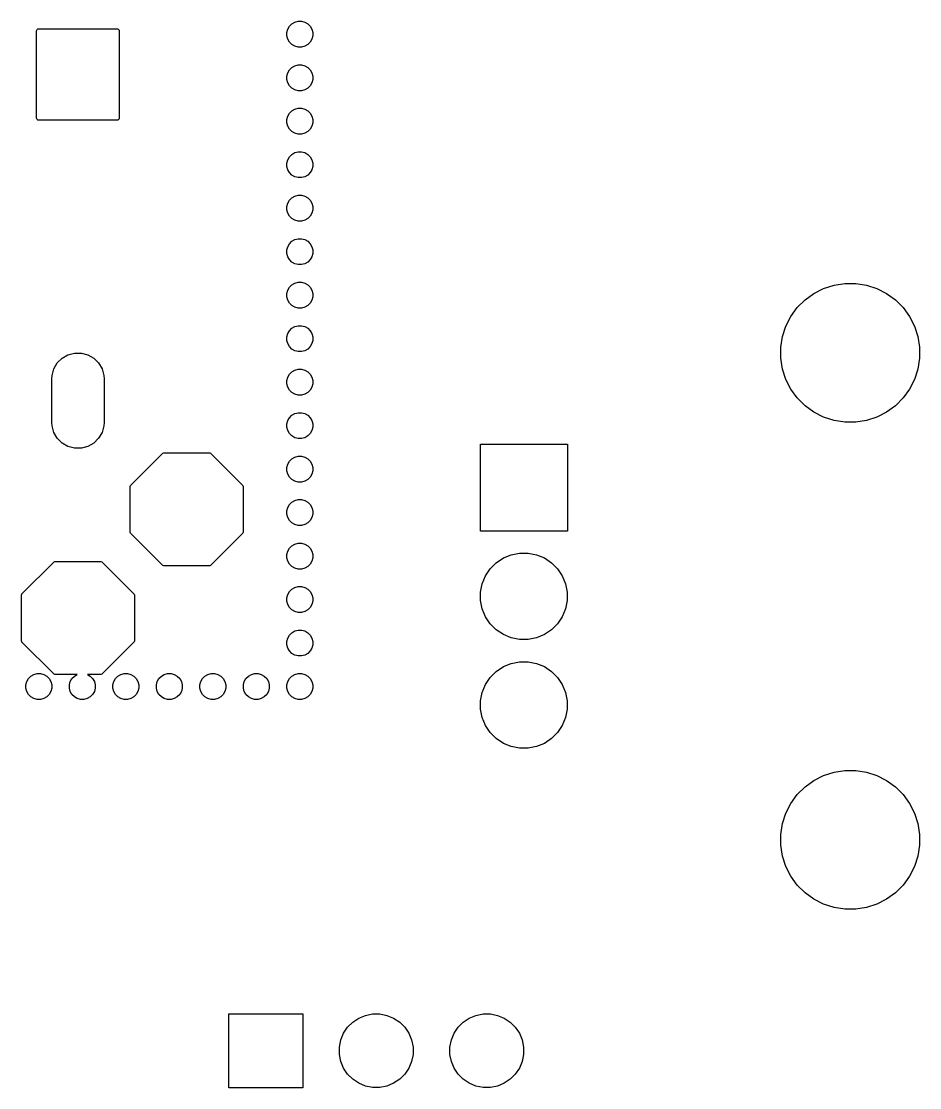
# Model space of a CAD drawing. Extents: x 0.74 to 7.47, y -5.09 to -0.82.
# Drawn here: x 4.87 to 5.683, y -1.783 to -0.818 of the extents above; entities that cross this region are included whole.
import ezdxf

# ---------------------------------------------------------------- set-up
doc = ezdxf.new("R2010")
doc.units = 0
doc.header["$MEASUREMENT"] = 0
doc.layers.add('BLACK', color=7, linetype='CONTINUOUS')

msp = doc.modelspace()

# ---------------------------------------------------------------- linework, layer by layer
at = {"layer": 'BLACK', "linetype": 'CONTINUOUS'}
for p, q in [((5.11268, -0.82253), (5.11486, -0.82035)), ((5.11486, -0.82035), (5.11753, -0.81881)), ((5.11753, -0.81881), (5.12051, -0.81801)), ((5.12051, -0.81801), (5.12359, -0.81801)), ((5.12359, -0.81801), (5.12657, -0.81881)), ((5.12657, -0.81881), (5.12924, -0.82035)), ((5.12924, -0.82035), (5.13142, -0.82253)), ((4.88383, -0.82677), (4.88398, -0.82601)), ((4.88383, -0.90551), (4.88383, -0.82677)), ((4.88398, -0.82601), (4.88441, -0.82536)), ((4.88441, -0.82536), (4.88506, -0.82492)), ((4.88506, -0.82492), (4.88583, -0.82477)), ((4.88583, -0.82477), (4.95669, -0.82477)), ((4.95669, -0.82477), (4.95746, -0.82492)), ((4.95746, -0.82492), (4.95811, -0.82536)), ((4.95811, -0.82536), (4.95854, -0.82601)), ((4.95854, -0.82601), (4.95869, -0.82677)), ((4.95869, -0.82677), (4.95869, -0.90551)), ((5.11034, -0.82818), (5.11114, -0.8252)), ((5.11034, -0.83127), (5.11034, -0.82818)), ((5.11114, -0.8252), (5.11268, -0.82253)), ((5.13142, -0.82253), (5.13296, -0.8252)), ((5.13296, -0.8252), (5.13376, -0.82818)), ((5.13376, -0.82818), (5.13376, -0.83127)), ((5.11114, -0.83424), (5.11034, -0.83127)), ((5.11268, -0.83691), (5.11114, -0.83424)), ((5.11486, -0.83909), (5.11268, -0.83691)), ((5.11753, -0.84064), (5.11486, -0.83909)), ((5.12924, -0.83909), (5.12657, -0.84064)), ((5.13142, -0.83691), (5.12924, -0.83909)), ((5.13296, -0.83424), (5.13142, -0.83691)), ((5.13376, -0.83127), (5.13296, -0.83424)), ((5.12051, -0.84143), (5.11753, -0.84064)), ((5.12359, -0.84143), (5.12051, -0.84143)), ((5.12657, -0.84064), (5.12359, -0.84143)), ((5.11486, -0.85972), (5.11753, -0.85818)), ((5.11753, -0.85818), (5.12051, -0.85738)), ((5.12051, -0.85738), (5.12359, -0.85738)), ((5.12359, -0.85738), (5.12657, -0.85818)), ((5.12657, -0.85818), (5.12924, -0.85972)), ((5.11034, -0.86755), (5.11114, -0.86457)), ((5.11034, -0.87064), (5.11034, -0.86755)), ((5.11114, -0.86457), (5.11268, -0.8619)), ((5.11268, -0.8619), (5.11486, -0.85972)), ((5.12924, -0.85972), (5.13142, -0.8619)), ((5.13142, -0.8619), (5.13296, -0.86457)), ((5.13296, -0.86457), (5.13376, -0.86755)), ((5.13376, -0.86755), (5.13376, -0.87064)), ((5.11114, -0.87361), (5.11034, -0.87064)), ((5.11268, -0.87628), (5.11114, -0.87361)), ((5.11486, -0.87846), (5.11268, -0.87628)), ((5.11753, -0.88001), (5.11486, -0.87846)), ((5.12924, -0.87846), (5.12657, -0.88001)), ((5.13142, -0.87628), (5.12924, -0.87846)), ((5.13296, -0.87361), (5.13142, -0.87628)), ((5.13376, -0.87064), (5.13296, -0.87361)), ((5.12051, -0.8808), (5.11753, -0.88001)), ((5.12359, -0.8808), (5.12051, -0.8808)), ((5.12657, -0.88001), (5.12359, -0.8808)), ((5.11486, -0.89909), (5.11753, -0.89755)), ((5.11753, -0.89755), (5.12051, -0.89675)), ((5.12051, -0.89675), (5.12359, -0.89675)), ((5.12359, -0.89675), (5.12657, -0.89755)), ((5.12657, -0.89755), (5.12924, -0.89909)), ((4.88398, -0.90628), (4.88383, -0.90551)), ((4.88441, -0.90693), (4.88398, -0.90628)), ((4.88506, -0.90736), (4.88441, -0.90693)), ((4.88583, -0.90751), (4.88506, -0.90736)), ((4.95669, -0.90751), (4.88583, -0.90751)), ((4.95746, -0.90736), (4.95669, -0.90751)), ((4.95811, -0.90693), (4.95746, -0.90736)), ((4.95854, -0.90628), (4.95811, -0.90693)), ((4.95869, -0.90551), (4.95854, -0.90628)), ((5.11034, -0.90692), (5.11114, -0.90394)), ((5.11034, -0.91001), (5.11034, -0.90692)), ((5.11114, -0.90394), (5.11268, -0.90127)), ((5.11268, -0.90127), (5.11486, -0.89909)), ((5.12924, -0.89909), (5.13142, -0.90127)), ((5.13142, -0.90127), (5.13296, -0.90394)), ((5.13296, -0.90394), (5.13376, -0.90692)), ((5.13376, -0.90692), (5.13376, -0.91001)), ((5.11114, -0.91298), (5.11034, -0.91001)), ((5.11268, -0.91565), (5.11114, -0.91298)), ((5.11486, -0.91783), (5.11268, -0.91565)), ((5.13142, -0.91565), (5.12924, -0.91783)), ((5.13296, -0.91298), (5.13142, -0.91565)), ((5.13376, -0.91001), (5.13296, -0.91298)), ((5.11753, -0.91938), (5.11486, -0.91783)), ((5.12051, -0.92017), (5.11753, -0.91938)), ((5.12359, -0.92017), (5.12051, -0.92017)), ((5.12657, -0.91938), (5.12359, -0.92017)), ((5.12924, -0.91783), (5.12657, -0.91938)), ((5.11753, -0.93692), (5.12051, -0.93612)), ((5.12051, -0.93612), (5.12359, -0.93612)), ((5.12359, -0.93612), (5.12657, -0.93692)), ((5.11034, -0.94629), (5.11114, -0.94331)), ((5.11114, -0.94331), (5.11268, -0.94064)), ((5.11268, -0.94064), (5.11486, -0.93846)), ((5.11486, -0.93846), (5.11753, -0.93692)), ((5.12657, -0.93692), (5.12924, -0.93846)), ((5.12924, -0.93846), (5.13142, -0.94064)), ((5.13142, -0.94064), (5.13296, -0.94331)), ((5.13296, -0.94331), (5.13376, -0.94629)), ((5.11034, -0.94938), (5.11034, -0.94629)), ((5.11114, -0.95235), (5.11034, -0.94938)), ((5.11268, -0.95502), (5.11114, -0.95235)), ((5.11486, -0.9572), (5.11268, -0.95502)), ((5.13142, -0.95502), (5.12924, -0.9572)), ((5.13296, -0.95235), (5.13142, -0.95502)), ((5.13376, -0.94938), (5.13296, -0.95235)), ((5.13376, -0.94629), (5.13376, -0.94938)), ((5.11753, -0.95875), (5.11486, -0.9572)), ((5.12051, -0.95954), (5.11753, -0.95875)), ((5.12359, -0.95954), (5.12051, -0.95954)), ((5.12657, -0.95875), (5.12359, -0.95954)), ((5.12924, -0.9572), (5.12657, -0.95875)), ((5.11034, -0.98566), (5.11114, -0.98268)), ((5.11114, -0.98268), (5.11268, -0.98001)), ((5.11268, -0.98001), (5.11486, -0.97783)), ((5.11486, -0.97783), (5.11753, -0.97629)), ((5.11753, -0.97629), (5.12051, -0.97549)), ((5.12051, -0.97549), (5.12359, -0.97549)), ((5.12359, -0.97549), (5.12657, -0.97629)), ((5.12657, -0.97629), (5.12924, -0.97783)), ((5.12924, -0.97783), (5.13142, -0.98001)), ((5.13142, -0.98001), (5.13296, -0.98268)), ((5.13296, -0.98268), (5.13376, -0.98566)), ((5.11034, -0.98875), (5.11034, -0.98566)), ((5.11114, -0.99172), (5.11034, -0.98875)), ((5.11268, -0.99439), (5.11114, -0.99172)), ((5.11486, -0.99658), (5.11268, -0.99439)), ((5.13142, -0.99439), (5.12924, -0.99658)), ((5.13296, -0.99172), (5.13142, -0.99439)), ((5.13376, -0.98875), (5.13296, -0.99172)), ((5.13376, -0.98566), (5.13376, -0.98875)), ((5.11753, -0.99812), (5.11486, -0.99658)), ((5.12051, -0.99891), (5.11753, -0.99812)), ((5.12359, -0.99891), (5.12051, -0.99891)), ((5.12657, -0.99812), (5.12359, -0.99891)), ((5.12924, -0.99658), (5.12657, -0.99812)), ((5.11034, -1.02503), (5.11114, -1.02205)), ((5.11114, -1.02205), (5.11268, -1.01938)), ((5.11268, -1.01938), (5.11486, -1.0172)), ((5.11486, -1.0172), (5.11753, -1.01566)), ((5.11753, -1.01566), (5.12051, -1.01486)), ((5.12051, -1.01486), (5.12359, -1.01486)), ((5.12359, -1.01486), (5.12657, -1.01566)), ((5.12657, -1.01566), (5.12924, -1.0172)), ((5.12924, -1.0172), (5.13142, -1.01938)), ((5.13142, -1.01938), (5.13296, -1.02205)), ((5.13296, -1.02205), (5.13376, -1.02503)), ((5.11034, -1.02812), (5.11034, -1.02503)), ((5.11114, -1.03109), (5.11034, -1.02812)), ((5.11268, -1.03376), (5.11114, -1.03109)), ((5.13296, -1.03109), (5.13142, -1.03376)), ((5.13376, -1.02812), (5.13296, -1.03109)), ((5.13376, -1.02503), (5.13376, -1.02812)), ((5.11486, -1.03595), (5.11268, -1.03376)), ((5.11753, -1.03749), (5.11486, -1.03595)), ((5.12051, -1.03828), (5.11753, -1.03749)), ((5.12359, -1.03828), (5.12051, -1.03828)), ((5.12657, -1.03749), (5.12359, -1.03828)), ((5.12924, -1.03595), (5.12657, -1.03749)), ((5.13142, -1.03376), (5.12924, -1.03595)), ((5.11034, -1.0644), (5.11114, -1.06143)), ((5.11114, -1.06143), (5.11268, -1.05875)), ((5.11268, -1.05875), (5.11486, -1.05657)), ((5.11486, -1.05657), (5.11753, -1.05503)), ((5.11753, -1.05503), (5.12051, -1.05423)), ((5.12051, -1.05423), (5.12359, -1.05423)), ((5.12359, -1.05423), (5.12657, -1.05503)), ((5.12657, -1.05503), (5.12924, -1.05657)), ((5.12924, -1.05657), (5.13142, -1.05875)), ((5.13142, -1.05875), (5.13296, -1.06143)), ((5.13296, -1.06143), (5.13376, -1.0644)), ((5.58717, -1.0644), (5.59597, -1.05991)), ((5.59597, -1.05991), (5.60537, -1.05686)), ((5.60537, -1.05686), (5.61514, -1.05531)), ((5.61514, -1.05531), (5.62502, -1.05531)), ((5.62502, -1.05531), (5.63478, -1.05686)), ((5.63478, -1.05686), (5.64418, -1.05991)), ((5.64418, -1.05991), (5.65299, -1.0644)), ((5.11034, -1.06749), (5.11034, -1.0644)), ((5.11114, -1.07046), (5.11034, -1.06749)), ((5.11268, -1.07313), (5.11114, -1.07046)), ((5.13296, -1.07046), (5.13142, -1.07313)), ((5.13376, -1.06749), (5.13296, -1.07046)), ((5.13376, -1.0644), (5.13376, -1.06749)), ((5.57218, -1.0772), (5.57917, -1.07021)), ((5.57917, -1.07021), (5.58717, -1.0644)), ((5.65299, -1.0644), (5.66099, -1.07021)), ((5.66099, -1.07021), (5.66798, -1.0772)), ((5.11486, -1.07532), (5.11268, -1.07313)), ((5.11753, -1.07686), (5.11486, -1.07532)), ((5.12051, -1.07765), (5.11753, -1.07686)), ((5.12359, -1.07765), (5.12051, -1.07765)), ((5.12657, -1.07686), (5.12359, -1.07765)), ((5.12924, -1.07532), (5.12657, -1.07686)), ((5.13142, -1.07313), (5.12924, -1.07532)), ((5.56637, -1.0852), (5.57218, -1.0772)), ((5.66798, -1.0772), (5.67379, -1.0852)), ((5.56188, -1.094), (5.56637, -1.0852)), ((5.67379, -1.0852), (5.67828, -1.094)), ((5.11114, -1.1008), (5.11268, -1.09812)), ((5.11268, -1.09812), (5.11486, -1.09594)), ((5.11486, -1.09594), (5.11753, -1.0944)), ((5.11753, -1.0944), (5.12051, -1.0936)), ((5.12051, -1.0936), (5.12359, -1.0936)), ((5.12359, -1.0936), (5.12657, -1.0944)), ((5.12657, -1.0944), (5.12924, -1.09594)), ((5.12924, -1.09594), (5.13142, -1.09812)), ((5.13142, -1.09812), (5.13296, -1.1008)), ((5.55883, -1.1034), (5.56188, -1.094)), ((5.67828, -1.094), (5.68133, -1.1034)), ((5.11034, -1.10377), (5.11114, -1.1008)), ((5.11034, -1.10686), (5.11034, -1.10377)), ((5.11114, -1.10983), (5.11034, -1.10686)), ((5.11268, -1.11251), (5.11114, -1.10983)), ((5.13296, -1.10983), (5.13142, -1.11251)), ((5.13296, -1.1008), (5.13376, -1.10377)), ((5.13376, -1.10686), (5.13296, -1.10983)), ((5.13376, -1.10377), (5.13376, -1.10686)), ((5.55728, -1.11317), (5.55883, -1.1034)), ((5.68133, -1.1034), (5.68288, -1.11317)), ((4.90688, -1.12299), (4.91222, -1.11991)), ((4.91222, -1.11991), (4.91818, -1.11831)), ((4.91818, -1.11831), (4.92434, -1.11831)), ((4.92434, -1.11831), (4.9303, -1.11991)), ((4.9303, -1.11991), (4.93564, -1.12299)), ((5.11486, -1.11469), (5.11268, -1.11251)), ((5.11753, -1.11623), (5.11486, -1.11469)), ((5.12051, -1.11702), (5.11753, -1.11623)), ((5.12359, -1.11702), (5.12051, -1.11702)), ((5.12657, -1.11623), (5.12359, -1.11702)), ((5.12924, -1.11469), (5.12657, -1.11623)), ((5.13142, -1.11251), (5.12924, -1.11469)), ((5.55728, -1.12305), (5.55728, -1.11317)), ((5.68288, -1.11317), (5.68288, -1.12305)), ((4.89944, -1.13269), (4.90252, -1.12735)), ((4.90252, -1.12735), (4.90688, -1.12299)), ((4.93564, -1.12299), (4.94, -1.12735)), ((4.94, -1.12735), (4.94308, -1.13269)), ((5.55883, -1.13282), (5.55728, -1.12305)), ((5.68288, -1.12305), (5.68133, -1.13282)), ((4.89764, -1.14173), (4.89784, -1.13865)), ((4.89784, -1.13865), (4.89944, -1.13269)), ((4.94308, -1.13269), (4.94468, -1.13865)), ((4.94468, -1.13865), (4.94488, -1.14173)), ((5.11114, -1.14017), (5.11268, -1.13749)), ((5.11268, -1.13749), (5.11486, -1.13531)), ((5.11486, -1.13531), (5.11753, -1.13377)), ((5.11753, -1.13377), (5.12051, -1.13298)), ((5.12051, -1.13298), (5.12359, -1.13298)), ((5.12359, -1.13298), (5.12657, -1.13377)), ((5.12657, -1.13377), (5.12924, -1.13531)), ((5.12924, -1.13531), (5.13142, -1.13749)), ((5.13142, -1.13749), (5.13296, -1.14017)), ((5.56188, -1.14222), (5.55883, -1.13282)), ((5.68133, -1.13282), (5.67828, -1.14222)), ((4.89764, -1.1811), (4.89764, -1.14173)), ((4.94488, -1.14173), (4.94488, -1.1811)), ((5.11034, -1.14314), (5.11114, -1.14017)), ((5.11034, -1.14623), (5.11034, -1.14314)), ((5.11114, -1.1492), (5.11034, -1.14623)), ((5.13296, -1.14017), (5.13376, -1.14314)), ((5.13376, -1.14623), (5.13296, -1.1492)), ((5.13376, -1.14314), (5.13376, -1.14623)), ((5.56637, -1.15102), (5.56188, -1.14222)), ((5.67828, -1.14222), (5.67379, -1.15102)), ((5.11268, -1.15188), (5.11114, -1.1492)), ((5.11486, -1.15406), (5.11268, -1.15188)), ((5.11753, -1.1556), (5.11486, -1.15406)), ((5.12051, -1.1564), (5.11753, -1.1556)), ((5.12359, -1.1564), (5.12051, -1.1564)), ((5.12657, -1.1556), (5.12359, -1.1564)), ((5.12924, -1.15406), (5.12657, -1.1556)), ((5.13142, -1.15188), (5.12924, -1.15406)), ((5.13296, -1.1492), (5.13142, -1.15188)), ((5.57218, -1.15902), (5.56637, -1.15102)), ((5.67379, -1.15102), (5.66798, -1.15902)), ((5.57917, -1.16601), (5.57218, -1.15902)), ((5.58717, -1.17182), (5.57917, -1.16601)), ((5.66099, -1.16601), (5.65299, -1.17182)), ((5.66798, -1.15902), (5.66099, -1.16601)), ((5.11114, -1.17954), (5.11268, -1.17687)), ((5.11268, -1.17687), (5.11486, -1.17468)), ((5.11486, -1.17468), (5.11753, -1.17314)), ((5.11753, -1.17314), (5.12051, -1.17235)), ((5.12051, -1.17235), (5.12359, -1.17235)), ((5.12359, -1.17235), (5.12657, -1.17314)), ((5.12657, -1.17314), (5.12924, -1.17468)), ((5.12924, -1.17468), (5.13142, -1.17687)), ((5.13142, -1.17687), (5.13296, -1.17954)), ((5.59597, -1.17631), (5.58717, -1.17182)), ((5.60537, -1.17936), (5.59597, -1.17631)), ((5.64418, -1.17631), (5.63478, -1.17936)), ((5.65299, -1.17182), (5.64418, -1.17631)), ((4.89784, -1.18419), (4.89764, -1.1811)), ((4.89944, -1.19014), (4.89784, -1.18419)), ((4.94468, -1.18419), (4.94308, -1.19014)), ((4.94488, -1.1811), (4.94468, -1.18419)), ((5.11034, -1.18251), (5.11114, -1.17954)), ((5.11034, -1.1856), (5.11034, -1.18251)), ((5.11114, -1.18857), (5.11034, -1.1856)), ((5.13296, -1.17954), (5.13376, -1.18251)), ((5.13376, -1.1856), (5.13296, -1.18857)), ((5.13376, -1.18251), (5.13376, -1.1856)), ((5.61514, -1.18091), (5.60537, -1.17936)), ((5.62502, -1.18091), (5.61514, -1.18091)), ((5.63478, -1.17936), (5.62502, -1.18091)), ((4.90252, -1.19548), (4.89944, -1.19014)), ((4.90688, -1.19984), (4.90252, -1.19548)), ((4.94, -1.19548), (4.93564, -1.19984)), ((4.94308, -1.19014), (4.94, -1.19548)), ((5.11268, -1.19125), (5.11114, -1.18857)), ((5.11486, -1.19343), (5.11268, -1.19125)), ((5.11753, -1.19497), (5.11486, -1.19343)), ((5.12051, -1.19577), (5.11753, -1.19497)), ((5.12359, -1.19577), (5.12051, -1.19577)), ((5.12657, -1.19497), (5.12359, -1.19577)), ((5.12924, -1.19343), (5.12657, -1.19497)), ((5.13142, -1.19125), (5.12924, -1.19343)), ((5.13296, -1.18857), (5.13142, -1.19125)), ((4.91222, -1.20293), (4.90688, -1.19984)), ((4.91818, -1.20452), (4.91222, -1.20293)), ((4.92434, -1.20452), (4.91818, -1.20452)), ((4.9303, -1.20293), (4.92434, -1.20452)), ((4.93564, -1.19984), (4.9303, -1.20293)), ((5.28543, -1.27953), (5.28543, -1.20079)), ((5.28543, -1.20079), (5.36417, -1.20079)), ((5.36417, -1.20079), (5.36417, -1.27953)), ((4.96906, -1.23804), (4.99789, -1.20922)), ((4.99789, -1.20922), (4.99819, -1.20897)), ((4.99819, -1.20897), (4.99891, -1.20867)), ((4.99891, -1.20867), (4.9993, -1.20863)), ((4.9993, -1.20863), (5.04007, -1.20863)), ((5.04007, -1.20863), (5.04046, -1.20867)), ((5.04046, -1.20867), (5.04118, -1.20897)), ((5.04118, -1.20897), (5.04148, -1.20922)), ((5.04148, -1.20922), (5.07031, -1.23804)), ((5.11114, -1.21891), (5.11268, -1.21624)), ((5.11268, -1.21624), (5.11486, -1.21405)), ((5.11486, -1.21405), (5.11753, -1.21251)), ((5.11753, -1.21251), (5.12051, -1.21172)), ((5.12051, -1.21172), (5.12359, -1.21172)), ((5.12359, -1.21172), (5.12657, -1.21251)), ((5.12657, -1.21251), (5.12924, -1.21405)), ((5.12924, -1.21405), (5.13142, -1.21624)), ((5.13142, -1.21624), (5.13296, -1.21891)), ((5.11034, -1.22188), (5.11114, -1.21891)), ((5.11034, -1.22497), (5.11034, -1.22188)), ((5.11114, -1.22795), (5.11034, -1.22497)), ((5.13296, -1.21891), (5.13376, -1.22188)), ((5.13376, -1.22497), (5.13296, -1.22795)), ((5.13376, -1.22188), (5.13376, -1.22497)), ((5.11268, -1.23062), (5.11114, -1.22795)), ((5.11486, -1.2328), (5.11268, -1.23062)), ((5.11753, -1.23434), (5.11486, -1.2328)), ((5.12051, -1.23514), (5.11753, -1.23434)), ((5.12359, -1.23514), (5.12051, -1.23514)), ((5.12657, -1.23434), (5.12359, -1.23514)), ((5.12924, -1.2328), (5.12657, -1.23434)), ((5.13142, -1.23062), (5.12924, -1.2328)), ((5.13296, -1.22795), (5.13142, -1.23062)), ((4.96847, -1.23946), (4.96851, -1.23907)), ((4.96847, -1.28023), (4.96847, -1.23946)), ((4.96851, -1.23907), (4.96881, -1.23835)), ((4.96881, -1.23835), (4.96906, -1.23804)), ((5.07031, -1.23804), (5.07056, -1.23835)), ((5.07056, -1.23835), (5.07086, -1.23907)), ((5.07086, -1.23907), (5.0709, -1.23946)), ((5.0709, -1.23946), (5.0709, -1.28023)), ((5.11268, -1.25561), (5.11486, -1.25342)), ((5.11486, -1.25342), (5.11753, -1.25188)), ((5.11753, -1.25188), (5.12051, -1.25109)), ((5.12051, -1.25109), (5.12359, -1.25109)), ((5.12359, -1.25109), (5.12657, -1.25188)), ((5.12657, -1.25188), (5.12924, -1.25342)), ((5.12924, -1.25342), (5.13142, -1.25561)), ((5.11034, -1.26125), (5.11114, -1.25828)), ((5.11034, -1.26434), (5.11034, -1.26125)), ((5.11114, -1.26732), (5.11034, -1.26434)), ((5.11114, -1.25828), (5.11268, -1.25561)), ((5.13142, -1.25561), (5.13296, -1.25828)), ((5.13296, -1.25828), (5.13376, -1.26125)), ((5.13376, -1.26434), (5.13296, -1.26732)), ((5.13376, -1.26125), (5.13376, -1.26434)), ((5.11268, -1.26999), (5.11114, -1.26732)), ((5.11486, -1.27217), (5.11268, -1.26999)), ((5.11753, -1.27371), (5.11486, -1.27217)), ((5.12051, -1.27451), (5.11753, -1.27371)), ((5.12657, -1.27371), (5.12359, -1.27451)), ((5.12924, -1.27217), (5.12657, -1.27371)), ((5.13142, -1.26999), (5.12924, -1.27217)), ((5.13296, -1.26732), (5.13142, -1.26999)), ((4.96851, -1.28062), (4.96847, -1.28023)), ((4.96881, -1.28134), (4.96851, -1.28062)), ((4.96906, -1.28164), (4.96881, -1.28134)), ((4.99789, -1.31047), (4.96906, -1.28164)), ((5.07031, -1.28164), (5.04148, -1.31047)), ((5.07056, -1.28134), (5.07031, -1.28164)), ((5.07086, -1.28062), (5.07056, -1.28134)), ((5.0709, -1.28023), (5.07086, -1.28062)), ((5.12359, -1.27451), (5.12051, -1.27451)), ((5.36417, -1.27953), (5.28543, -1.27953)), ((5.11268, -1.29498), (5.11486, -1.2928)), ((5.11486, -1.2928), (5.11753, -1.29125)), ((5.11753, -1.29125), (5.12051, -1.29046)), ((5.12051, -1.29046), (5.12359, -1.29046)), ((5.12359, -1.29046), (5.12657, -1.29125)), ((5.12657, -1.29125), (5.12924, -1.2928)), ((5.12924, -1.2928), (5.13142, -1.29498)), ((5.11034, -1.30062), (5.11114, -1.29765)), ((5.11034, -1.30371), (5.11034, -1.30062)), ((5.11114, -1.29765), (5.11268, -1.29498)), ((5.13142, -1.29498), (5.13296, -1.29765)), ((5.13296, -1.29765), (5.13376, -1.30062)), ((5.13376, -1.30062), (5.13376, -1.30371)), ((5.30624, -1.30386), (5.31337, -1.30091)), ((5.31337, -1.30091), (5.32094, -1.2994)), ((5.32094, -1.2994), (5.32866, -1.2994)), ((5.32866, -1.2994), (5.33623, -1.30091)), ((5.33623, -1.30091), (5.34336, -1.30386)), ((4.87063, -1.33647), (4.89946, -1.30764)), ((4.89946, -1.30764), (4.89976, -1.30739)), ((4.89976, -1.30739), (4.90049, -1.30709)), ((4.90049, -1.30709), (4.90088, -1.30706)), ((4.90088, -1.30706), (4.94164, -1.30706)), ((4.94164, -1.30706), (4.94203, -1.30709)), ((4.94203, -1.30709), (4.94276, -1.30739)), ((4.94276, -1.30739), (4.94306, -1.30764)), ((4.94306, -1.30764), (4.97189, -1.33647)), ((4.99819, -1.31072), (4.99789, -1.31047)), ((4.99891, -1.31102), (4.99819, -1.31072)), ((4.9993, -1.31106), (4.99891, -1.31102)), ((5.04007, -1.31106), (4.9993, -1.31106)), ((5.04046, -1.31102), (5.04007, -1.31106)), ((5.04118, -1.31072), (5.04046, -1.31102)), ((5.04148, -1.31047), (5.04118, -1.31072)), ((5.11114, -1.30669), (5.11034, -1.30371)), ((5.11268, -1.30936), (5.11114, -1.30669)), ((5.11486, -1.31154), (5.11268, -1.30936)), ((5.11753, -1.31308), (5.11486, -1.31154)), ((5.12924, -1.31154), (5.12657, -1.31308)), ((5.13142, -1.30936), (5.12924, -1.31154)), ((5.13296, -1.30669), (5.13142, -1.30936)), ((5.13376, -1.30371), (5.13296, -1.30669)), ((5.29437, -1.31361), (5.29983, -1.30815)), ((5.29983, -1.30815), (5.30624, -1.30386)), ((5.34336, -1.30386), (5.34978, -1.30815)), ((5.34978, -1.30815), (5.35524, -1.31361)), ((5.12051, -1.31388), (5.11753, -1.31308)), ((5.12359, -1.31388), (5.12051, -1.31388)), ((5.12657, -1.31308), (5.12359, -1.31388)), ((5.28713, -1.32715), (5.29008, -1.32002)), ((5.29008, -1.32002), (5.29437, -1.31361)), ((5.35524, -1.31361), (5.35952, -1.32002)), ((5.35952, -1.32002), (5.36248, -1.32715)), ((5.11268, -1.33435), (5.11486, -1.33217)), ((5.11486, -1.33217), (5.11753, -1.33062)), ((5.11753, -1.33062), (5.12051, -1.32983)), ((5.12051, -1.32983), (5.12359, -1.32983)), ((5.12359, -1.32983), (5.12657, -1.33062)), ((5.12657, -1.33062), (5.12924, -1.33217)), ((5.12924, -1.33217), (5.13142, -1.33435)), ((5.28562, -1.33472), (5.28713, -1.32715)), ((5.36248, -1.32715), (5.36398, -1.33472)), ((4.87005, -1.33788), (4.87009, -1.33749)), ((4.87005, -1.37865), (4.87005, -1.33788)), ((4.87009, -1.33749), (4.87038, -1.33677)), ((4.87038, -1.33677), (4.87063, -1.33647)), ((4.97189, -1.33647), (4.97214, -1.33677)), ((4.97214, -1.33677), (4.97243, -1.33749)), ((4.97243, -1.33749), (4.97247, -1.33788)), ((4.97247, -1.33788), (4.97247, -1.37865)), ((5.11034, -1.33999), (5.11114, -1.33702)), ((5.11034, -1.34308), (5.11034, -1.33999)), ((5.11114, -1.33702), (5.11268, -1.33435)), ((5.13142, -1.33435), (5.13296, -1.33702)), ((5.13296, -1.33702), (5.13376, -1.33999)), ((5.13376, -1.33999), (5.13376, -1.34308)), ((5.28562, -1.34244), (5.28562, -1.33472)), ((5.36398, -1.33472), (5.36398, -1.34244)), ((5.11114, -1.34606), (5.11034, -1.34308)), ((5.11268, -1.34873), (5.11114, -1.34606)), ((5.11486, -1.35091), (5.11268, -1.34873)), ((5.11753, -1.35245), (5.11486, -1.35091)), ((5.12924, -1.35091), (5.12657, -1.35245)), ((5.13142, -1.34873), (5.12924, -1.35091)), ((5.13296, -1.34606), (5.13142, -1.34873)), ((5.13376, -1.34308), (5.13296, -1.34606)), ((5.28713, -1.35001), (5.28562, -1.34244)), ((5.29008, -1.35714), (5.28713, -1.35001)), ((5.36248, -1.35001), (5.35952, -1.35714)), ((5.36398, -1.34244), (5.36248, -1.35001)), ((5.12051, -1.35325), (5.11753, -1.35245)), ((5.12359, -1.35325), (5.12051, -1.35325)), ((5.12657, -1.35245), (5.12359, -1.35325)), ((5.29437, -1.36356), (5.29008, -1.35714)), ((5.35952, -1.35714), (5.35524, -1.36356)), ((5.11486, -1.37154), (5.11753, -1.36999)), ((5.11753, -1.36999), (5.12051, -1.3692)), ((5.12051, -1.3692), (5.12359, -1.3692)), ((5.12359, -1.3692), (5.12657, -1.36999)), ((5.12657, -1.36999), (5.12924, -1.37154)), ((5.29983, -1.36902), (5.29437, -1.36356)), ((5.30624, -1.3733), (5.29983, -1.36902)), ((5.34978, -1.36902), (5.34336, -1.3733)), ((5.35524, -1.36356), (5.34978, -1.36902)), ((4.87009, -1.37904), (4.87005, -1.37865)), ((4.87038, -1.37976), (4.87009, -1.37904)), ((4.87063, -1.38007), (4.87038, -1.37976)), ((4.89946, -1.40889), (4.87063, -1.38007)), ((4.97189, -1.38007), (4.94306, -1.40889)), ((4.97214, -1.37976), (4.97189, -1.38007)), ((4.97243, -1.37904), (4.97214, -1.37976)), ((4.97247, -1.37865), (4.97243, -1.37904)), ((5.11034, -1.37936), (5.11114, -1.37639)), ((5.11034, -1.38245), (5.11034, -1.37936)), ((5.11114, -1.37639), (5.11268, -1.37372)), ((5.11268, -1.37372), (5.11486, -1.37154)), ((5.12924, -1.37154), (5.13142, -1.37372)), ((5.13142, -1.37372), (5.13296, -1.37639)), ((5.13296, -1.37639), (5.13376, -1.37936)), ((5.13376, -1.37936), (5.13376, -1.38245)), ((5.31337, -1.37626), (5.30624, -1.3733)), ((5.32094, -1.37776), (5.31337, -1.37626)), ((5.32866, -1.37776), (5.32094, -1.37776)), ((5.33623, -1.37626), (5.32866, -1.37776)), ((5.34336, -1.3733), (5.33623, -1.37626)), ((5.11114, -1.38543), (5.11034, -1.38245)), ((5.11268, -1.3881), (5.11114, -1.38543)), ((5.11486, -1.39028), (5.11268, -1.3881)), ((5.13142, -1.3881), (5.12924, -1.39028)), ((5.13296, -1.38543), (5.13142, -1.3881)), ((5.13376, -1.38245), (5.13296, -1.38543)), ((5.11753, -1.39182), (5.11486, -1.39028)), ((5.12051, -1.39262), (5.11753, -1.39182)), ((5.12359, -1.39262), (5.12051, -1.39262)), ((5.12657, -1.39182), (5.12359, -1.39262)), ((5.12924, -1.39028), (5.12657, -1.39182)), ((5.30624, -1.40229), (5.31337, -1.39933)), ((5.31337, -1.39933), (5.32094, -1.39783)), ((5.32094, -1.39783), (5.32866, -1.39783)), ((5.32866, -1.39783), (5.33623, -1.39933)), ((5.33623, -1.39933), (5.34336, -1.40229)), ((4.87864, -1.41091), (4.88131, -1.40936)), ((4.88131, -1.40936), (4.88429, -1.40857)), ((4.88429, -1.40857), (4.88737, -1.40857)), ((4.88737, -1.40857), (4.89035, -1.40936)), ((4.89035, -1.40936), (4.89302, -1.41091)), ((4.89976, -1.40914), (4.89946, -1.40889)), ((4.90049, -1.40944), (4.89976, -1.40914)), ((4.90088, -1.40948), (4.90049, -1.40944)), ((4.92047, -1.40948), (4.90088, -1.40948)), ((4.91801, -1.41091), (4.92047, -1.40948)), ((4.94164, -1.40948), (4.92992, -1.40948)), ((4.92992, -1.40948), (4.93239, -1.41091)), ((4.94203, -1.40944), (4.94164, -1.40948)), ((4.94276, -1.40914), (4.94203, -1.40944)), ((4.94306, -1.40889), (4.94276, -1.40914)), ((4.95738, -1.41091), (4.96005, -1.40936)), ((4.96005, -1.40936), (4.96303, -1.40857)), ((4.96303, -1.40857), (4.96611, -1.40857)), ((4.96611, -1.40857), (4.96909, -1.40936)), ((4.96909, -1.40936), (4.97176, -1.41091)), ((4.99675, -1.41091), (4.99942, -1.40936)), ((4.99942, -1.40936), (5.0024, -1.40857)), ((5.0024, -1.40857), (5.00548, -1.40857)), ((5.00548, -1.40857), (5.00846, -1.40936)), ((5.00846, -1.40936), (5.01113, -1.41091)), ((5.03612, -1.41091), (5.03879, -1.40936)), ((5.03879, -1.40936), (5.04177, -1.40857)), ((5.04177, -1.40857), (5.04485, -1.40857)), ((5.04485, -1.40857), (5.04783, -1.40936)), ((5.04783, -1.40936), (5.0505, -1.41091)), ((5.07549, -1.41091), (5.07816, -1.40936)), ((5.07816, -1.40936), (5.08114, -1.40857)), ((5.08114, -1.40857), (5.08422, -1.40857)), ((5.08422, -1.40857), (5.0872, -1.40936)), ((5.0872, -1.40936), (5.08987, -1.41091)), ((5.11486, -1.41091), (5.11753, -1.40936)), ((5.11753, -1.40936), (5.12051, -1.40857)), ((5.12051, -1.40857), (5.12359, -1.40857)), ((5.12359, -1.40857), (5.12657, -1.40936)), ((5.12657, -1.40936), (5.12924, -1.41091)), ((5.29437, -1.41203), (5.29983, -1.40657)), ((5.29983, -1.40657), (5.30624, -1.40229)), ((5.34336, -1.40229), (5.34978, -1.40657)), ((5.34978, -1.40657), (5.35524, -1.41203)), ((4.87412, -1.41873), (4.87491, -1.41576)), ((4.87412, -1.42182), (4.87412, -1.41873)), ((4.87491, -1.41576), (4.87646, -1.41309)), ((4.87646, -1.41309), (4.87864, -1.41091)), ((4.89302, -1.41091), (4.8952, -1.41309)), ((4.8952, -1.41309), (4.89674, -1.41576)), ((4.89674, -1.41576), (4.89754, -1.41873)), ((4.89754, -1.41873), (4.89754, -1.42182)), ((4.91349, -1.41873), (4.91428, -1.41576)), ((4.91349, -1.42182), (4.91349, -1.41873)), ((4.91428, -1.41576), (4.91583, -1.41309)), ((4.91583, -1.41309), (4.91801, -1.41091)), ((4.93239, -1.41091), (4.93457, -1.41309)), ((4.93457, -1.41309), (4.93611, -1.41576)), ((4.93611, -1.41576), (4.93691, -1.41873)), ((4.93691, -1.41873), (4.93691, -1.42182)), ((4.95286, -1.41873), (4.95365, -1.41576)), ((4.95286, -1.42182), (4.95286, -1.41873)), ((4.95365, -1.41576), (4.9552, -1.41309)), ((4.9552, -1.41309), (4.95738, -1.41091)), ((4.97176, -1.41091), (4.97394, -1.41309)), ((4.97394, -1.41309), (4.97548, -1.41576)), ((4.97548, -1.41576), (4.97628, -1.41873)), ((4.97628, -1.41873), (4.97628, -1.42182)), ((4.99223, -1.41873), (4.99303, -1.41576)), ((4.99223, -1.42182), (4.99223, -1.41873)), ((4.99303, -1.41576), (4.99457, -1.41309)), ((4.99457, -1.41309), (4.99675, -1.41091)), ((5.01113, -1.41091), (5.01331, -1.41309)), ((5.01331, -1.41309), (5.01485, -1.41576)), ((5.01485, -1.41576), (5.01565, -1.41873)), ((5.01565, -1.41873), (5.01565, -1.42182)), ((5.0316, -1.41873), (5.0324, -1.41576)), ((5.0316, -1.42182), (5.0316, -1.41873)), ((5.0324, -1.41576), (5.03394, -1.41309)), ((5.03394, -1.41309), (5.03612, -1.41091)), ((5.0505, -1.41091), (5.05268, -1.41309)), ((5.05268, -1.41309), (5.05422, -1.41576)), ((5.05422, -1.41576), (5.05502, -1.41873)), ((5.05502, -1.41873), (5.05502, -1.42182)), ((5.07097, -1.41873), (5.07177, -1.41576)), ((5.07097, -1.42182), (5.07097, -1.41873)), ((5.07177, -1.41576), (5.07331, -1.41309)), ((5.07331, -1.41309), (5.07549, -1.41091)), ((5.08987, -1.41091), (5.09205, -1.41309)), ((5.09205, -1.41309), (5.09359, -1.41576)), ((5.09359, -1.41576), (5.09439, -1.41873)), ((5.09439, -1.41873), (5.09439, -1.42182)), ((5.11034, -1.41873), (5.11114, -1.41576)), ((5.11034, -1.42182), (5.11034, -1.41873)), ((5.11114, -1.41576), (5.11268, -1.41309)), ((5.11268, -1.41309), (5.11486, -1.41091)), ((5.12924, -1.41091), (5.13142, -1.41309)), ((5.13142, -1.41309), (5.13296, -1.41576)), ((5.13296, -1.41576), (5.13376, -1.41873)), ((5.13376, -1.41873), (5.13376, -1.42182)), ((5.28713, -1.42558), (5.29008, -1.41845)), ((5.29008, -1.41845), (5.29437, -1.41203)), ((5.35524, -1.41203), (5.35952, -1.41845)), ((5.35952, -1.41845), (5.36248, -1.42558)), ((4.87491, -1.4248), (4.87412, -1.42182)), ((4.87646, -1.42747), (4.87491, -1.4248)), ((4.87864, -1.42965), (4.87646, -1.42747)), ((4.8952, -1.42747), (4.89302, -1.42965)), ((4.89674, -1.4248), (4.8952, -1.42747)), ((4.89754, -1.42182), (4.89674, -1.4248)), ((4.91428, -1.4248), (4.91349, -1.42182)), ((4.91583, -1.42747), (4.91428, -1.4248)), ((4.91801, -1.42965), (4.91583, -1.42747)), ((4.93457, -1.42747), (4.93239, -1.42965)), ((4.93611, -1.4248), (4.93457, -1.42747)), ((4.93691, -1.42182), (4.93611, -1.4248)), ((4.95365, -1.4248), (4.95286, -1.42182)), ((4.9552, -1.42747), (4.95365, -1.4248)), ((4.95738, -1.42965), (4.9552, -1.42747)), ((4.97394, -1.42747), (4.97176, -1.42965)), ((4.97548, -1.4248), (4.97394, -1.42747)), ((4.97628, -1.42182), (4.97548, -1.4248)), ((4.99303, -1.4248), (4.99223, -1.42182)), ((4.99457, -1.42747), (4.99303, -1.4248)), ((4.99675, -1.42965), (4.99457, -1.42747)), ((5.01331, -1.42747), (5.01113, -1.42965)), ((5.01485, -1.4248), (5.01331, -1.42747)), ((5.01565, -1.42182), (5.01485, -1.4248)), ((5.0324, -1.4248), (5.0316, -1.42182)), ((5.03394, -1.42747), (5.0324, -1.4248)), ((5.03612, -1.42965), (5.03394, -1.42747)), ((5.05268, -1.42747), (5.0505, -1.42965)), ((5.05422, -1.4248), (5.05268, -1.42747)), ((5.05502, -1.42182), (5.05422, -1.4248)), ((5.07177, -1.4248), (5.07097, -1.42182)), ((5.07331, -1.42747), (5.07177, -1.4248)), ((5.07549, -1.42965), (5.07331, -1.42747)), ((5.09205, -1.42747), (5.08987, -1.42965)), ((5.09359, -1.4248), (5.09205, -1.42747)), ((5.09439, -1.42182), (5.09359, -1.4248)), ((5.11114, -1.4248), (5.11034, -1.42182)), ((5.11268, -1.42747), (5.11114, -1.4248)), ((5.11486, -1.42965), (5.11268, -1.42747)), ((5.13142, -1.42747), (5.12924, -1.42965)), ((5.13296, -1.4248), (5.13142, -1.42747)), ((5.13376, -1.42182), (5.13296, -1.4248)), ((5.28562, -1.43315), (5.28713, -1.42558)), ((5.36248, -1.42558), (5.36398, -1.43315)), ((4.88131, -1.43119), (4.87864, -1.42965)), ((4.88429, -1.43199), (4.88131, -1.43119)), ((4.88737, -1.43199), (4.88429, -1.43199)), ((4.89035, -1.43119), (4.88737, -1.43199)), ((4.89302, -1.42965), (4.89035, -1.43119)), ((4.92068, -1.43119), (4.91801, -1.42965)), ((4.92366, -1.43199), (4.92068, -1.43119)), ((4.92674, -1.43199), (4.92366, -1.43199)), ((4.92972, -1.43119), (4.92674, -1.43199)), ((4.93239, -1.42965), (4.92972, -1.43119)), ((4.96005, -1.43119), (4.95738, -1.42965)), ((4.96303, -1.43199), (4.96005, -1.43119)), ((4.96611, -1.43199), (4.96303, -1.43199)), ((4.96909, -1.43119), (4.96611, -1.43199)), ((4.97176, -1.42965), (4.96909, -1.43119)), ((4.99942, -1.43119), (4.99675, -1.42965)), ((5.0024, -1.43199), (4.99942, -1.43119)), ((5.00548, -1.43199), (5.0024, -1.43199)), ((5.00846, -1.43119), (5.00548, -1.43199)), ((5.01113, -1.42965), (5.00846, -1.43119)), ((5.03879, -1.43119), (5.03612, -1.42965)), ((5.04177, -1.43199), (5.03879, -1.43119)), ((5.04485, -1.43199), (5.04177, -1.43199)), ((5.04783, -1.43119), (5.04485, -1.43199)), ((5.0505, -1.42965), (5.04783, -1.43119)), ((5.07816, -1.43119), (5.07549, -1.42965)), ((5.08114, -1.43199), (5.07816, -1.43119)), ((5.08422, -1.43199), (5.08114, -1.43199)), ((5.0872, -1.43119), (5.08422, -1.43199)), ((5.08987, -1.42965), (5.0872, -1.43119)), ((5.11753, -1.43119), (5.11486, -1.42965)), ((5.12051, -1.43199), (5.11753, -1.43119)), ((5.12359, -1.43199), (5.12051, -1.43199)), ((5.12657, -1.43119), (5.12359, -1.43199)), ((5.12924, -1.42965), (5.12657, -1.43119)), ((5.28562, -1.44087), (5.28562, -1.43315)), ((5.36398, -1.43315), (5.36398, -1.44087)), ((5.28713, -1.44844), (5.28562, -1.44087)), ((5.36398, -1.44087), (5.36248, -1.44844)), ((5.29008, -1.45557), (5.28713, -1.44844)), ((5.29437, -1.46198), (5.29008, -1.45557)), ((5.35952, -1.45557), (5.35524, -1.46198)), ((5.36248, -1.44844), (5.35952, -1.45557)), ((5.29983, -1.46744), (5.29437, -1.46198)), ((5.30624, -1.47173), (5.29983, -1.46744)), ((5.34978, -1.46744), (5.34336, -1.47173)), ((5.35524, -1.46198), (5.34978, -1.46744)), ((5.31337, -1.47468), (5.30624, -1.47173)), ((5.32094, -1.47619), (5.31337, -1.47468)), ((5.32866, -1.47619), (5.32094, -1.47619)), ((5.33623, -1.47468), (5.32866, -1.47619)), ((5.34336, -1.47173), (5.33623, -1.47468)), ((5.60537, -1.4978), (5.61514, -1.49626)), ((5.61514, -1.49626), (5.62502, -1.49626)), ((5.62502, -1.49626), (5.63478, -1.4978)), ((5.57917, -1.51116), (5.58717, -1.50535)), ((5.58717, -1.50535), (5.59597, -1.50086)), ((5.59597, -1.50086), (5.60537, -1.4978)), ((5.63478, -1.4978), (5.64418, -1.50086)), ((5.64418, -1.50086), (5.65299, -1.50535)), ((5.65299, -1.50535), (5.66099, -1.51116)), ((5.57218, -1.51814), (5.57917, -1.51116)), ((5.66099, -1.51116), (5.66798, -1.51814)), ((5.56637, -1.52614), (5.57218, -1.51814)), ((5.66798, -1.51814), (5.67379, -1.52614)), ((5.55883, -1.54435), (5.56188, -1.53495)), ((5.56188, -1.53495), (5.56637, -1.52614)), ((5.67379, -1.52614), (5.67828, -1.53495)), ((5.67828, -1.53495), (5.68133, -1.54435)), ((5.55728, -1.55411), (5.55883, -1.54435)), ((5.68133, -1.54435), (5.68288, -1.55411)), ((5.55728, -1.564), (5.55728, -1.55411)), ((5.68288, -1.55411), (5.68288, -1.564)), ((5.55883, -1.57376), (5.55728, -1.564)), ((5.68288, -1.564), (5.68133, -1.57376)), ((5.56188, -1.58316), (5.55883, -1.57376)), ((5.56637, -1.59197), (5.56188, -1.58316)), ((5.67828, -1.58316), (5.67379, -1.59197)), ((5.68133, -1.57376), (5.67828, -1.58316)), ((5.57218, -1.59997), (5.56637, -1.59197)), ((5.67379, -1.59197), (5.66798, -1.59997)), ((5.57917, -1.60695), (5.57218, -1.59997)), ((5.66798, -1.59997), (5.66099, -1.60695)), ((5.58717, -1.61276), (5.57917, -1.60695)), ((5.66099, -1.60695), (5.65299, -1.61276)), ((5.59597, -1.61725), (5.58717, -1.61276)), ((5.60537, -1.62031), (5.59597, -1.61725)), ((5.61514, -1.62185), (5.60537, -1.62031)), ((5.62502, -1.62185), (5.61514, -1.62185)), ((5.63478, -1.62031), (5.62502, -1.62185)), ((5.64418, -1.61725), (5.63478, -1.62031)), ((5.65299, -1.61276), (5.64418, -1.61725)), ((5.05768, -1.78346), (5.05768, -1.71654)), ((5.05768, -1.71654), (5.12461, -1.71654)), ((5.12461, -1.71654), (5.12461, -1.78346)), ((5.17537, -1.72049), (5.18143, -1.71798)), ((5.18143, -1.71798), (5.18786, -1.7167)), ((5.18786, -1.7167), (5.19442, -1.7167)), ((5.19442, -1.7167), (5.20086, -1.71798)), ((5.20086, -1.71798), (5.20692, -1.72049)), ((5.27537, -1.72049), (5.28143, -1.71798)), ((5.28143, -1.71798), (5.28786, -1.7167)), ((5.28786, -1.7167), (5.29442, -1.7167)), ((5.29442, -1.7167), (5.30086, -1.71798)), ((5.30086, -1.71798), (5.30692, -1.72049)), ((5.16527, -1.72877), (5.16991, -1.72413)), ((5.16991, -1.72413), (5.17537, -1.72049)), ((5.20692, -1.72049), (5.21237, -1.72413)), ((5.21237, -1.72413), (5.21701, -1.72877)), ((5.26527, -1.72877), (5.26991, -1.72413)), ((5.26991, -1.72413), (5.27537, -1.72049)), ((5.30692, -1.72049), (5.31237, -1.72413)), ((5.31237, -1.72413), (5.31701, -1.72877)), ((5.15912, -1.74029), (5.16163, -1.73422)), ((5.16163, -1.73422), (5.16527, -1.72877)), ((5.21701, -1.72877), (5.22065, -1.73422)), ((5.22065, -1.73422), (5.22317, -1.74029)), ((5.25912, -1.74029), (5.26163, -1.73422)), ((5.26163, -1.73422), (5.26527, -1.72877)), ((5.31701, -1.72877), (5.32065, -1.73422)), ((5.32065, -1.73422), (5.32317, -1.74029)), ((5.15784, -1.74672), (5.15912, -1.74029)), ((5.15784, -1.75328), (5.15784, -1.74672)), ((5.22317, -1.74029), (5.22445, -1.74672)), ((5.22445, -1.74672), (5.22445, -1.75328)), ((5.25784, -1.74672), (5.25912, -1.74029)), ((5.25784, -1.75328), (5.25784, -1.74672)), ((5.32317, -1.74029), (5.32445, -1.74672)), ((5.32445, -1.74672), (5.32445, -1.75328)), ((5.15912, -1.75971), (5.15784, -1.75328)), ((5.22445, -1.75328), (5.22317, -1.75971)), ((5.25912, -1.75971), (5.25784, -1.75328)), ((5.32445, -1.75328), (5.32317, -1.75971)), ((5.16163, -1.76578), (5.15912, -1.75971)), ((5.16527, -1.77123), (5.16163, -1.76578)), ((5.22065, -1.76578), (5.21701, -1.77123)), ((5.22317, -1.75971), (5.22065, -1.76578)), ((5.26163, -1.76578), (5.25912, -1.75971)), ((5.26527, -1.77123), (5.26163, -1.76578)), ((5.32065, -1.76578), (5.31701, -1.77123)), ((5.32317, -1.75971), (5.32065, -1.76578)), ((5.16991, -1.77587), (5.16527, -1.77123)), ((5.17537, -1.77951), (5.16991, -1.77587)), ((5.21237, -1.77587), (5.20692, -1.77951)), ((5.21701, -1.77123), (5.21237, -1.77587)), ((5.26991, -1.77587), (5.26527, -1.77123)), ((5.27537, -1.77951), (5.26991, -1.77587)), ((5.31237, -1.77587), (5.30692, -1.77951)), ((5.31701, -1.77123), (5.31237, -1.77587)), ((5.12461, -1.78346), (5.05768, -1.78346)), ((5.18143, -1.78202), (5.17537, -1.77951)), ((5.18786, -1.7833), (5.18143, -1.78202)), ((5.19442, -1.7833), (5.18786, -1.7833)), ((5.20086, -1.78202), (5.19442, -1.7833)), ((5.20692, -1.77951), (5.20086, -1.78202)), ((5.28143, -1.78202), (5.27537, -1.77951)), ((5.28786, -1.7833), (5.28143, -1.78202)), ((5.29442, -1.7833), (5.28786, -1.7833)), ((5.30086, -1.78202), (5.29442, -1.7833)), ((5.30692, -1.77951), (5.30086, -1.78202))]:
    msp.add_line(p, q, dxfattribs=at)

doc.saveas('drawing.dxf')
